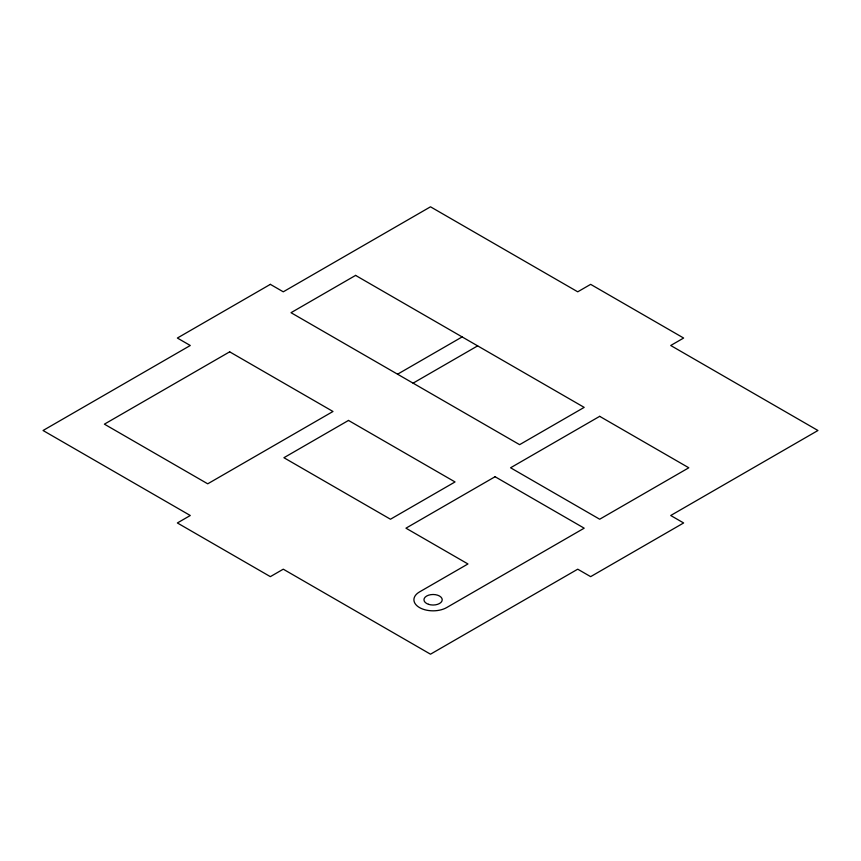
<?xml version="1.0" encoding="UTF-8"?>
<svg xmlns="http://www.w3.org/2000/svg" width="861" height="861" viewBox="0 0 861 861"><rect width="100%" height="100%" fill="white"/><g stroke="black" fill="none" stroke-linecap="round" stroke-linejoin="round"><path stroke-width="1.29" d="M397.567 374.201L462.142 336.92M413.065 383.156L477.64 345.874M270.354 284.356L177.366 338.039L190.281 345.498L43.05 430.5L190.281 515.502L177.366 522.961L270.354 576.644L283.269 569.186L430.5 654.188L577.731 569.186L590.646 576.644L683.634 522.961L670.719 515.502L817.95 430.5L670.719 345.498L683.634 338.039L590.646 284.356L577.731 291.814L430.5 206.812L283.269 291.814L270.354 284.356M355.593 275.402L291.018 312.694L519.613 444.663L584.188 407.382L355.593 275.402M229.672 351.837L104.396 424.161L207.716 483.817L332.992 411.483L229.672 351.837M348.49 420.437L283.915 457.718L390.464 519.226L455.038 481.945L348.49 420.437M495.075 476.725L405.961 528.18L467.953 563.966L419.522 591.927A19.179 11.075 0 0 0 419.522 607.586A19.179 11.075 0 0 0 446.644 607.586L584.188 528.18L495.075 476.725M599.687 416.337L510.573 467.781L599.687 519.226L688.8 467.781L599.687 416.337M428.52 604.325A9.137 5.274 0 0 0 442.22 599.762A9.137 5.274 0 0 0 428.52 595.199A9.137 5.274 0 0 0 428.52 604.325"/></g></svg>
